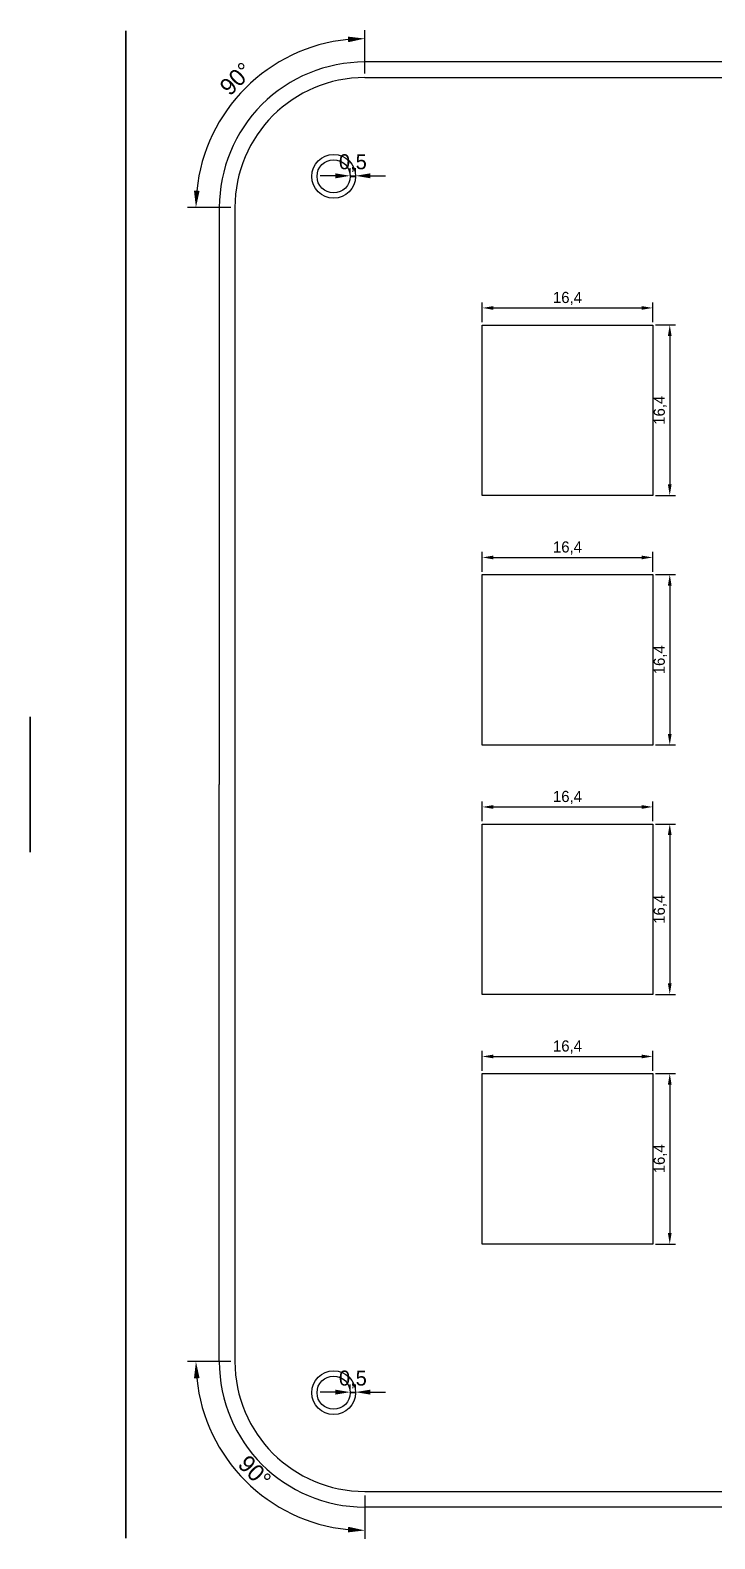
# Model space of a CAD drawing. Header units: millimetres. Extents: x -20 to 142, y -140 to 18.
# Drawn here: x -20.2 to 45.7, y -140.1 to 5.1 of the extents above; entities that cross this region are included whole.
import ezdxf

# ---------------------------------------------------------------- set-up
doc = ezdxf.new("R2010")
doc.units = ezdxf.units.MM
for name, color, linetype in [('Dimensions', 7, 'Continuous'), ('Gaps Grid for Switches', 7, 'Continuous'), ('I2C', 7, 'Continuous'), ('inner cutout', 7, 'Continuous'), ('Layer Reveal', 7, 'Continuous'), ('shell outer', 7, 'Continuous'), ('Stands (M3)', 7, 'Continuous')]:
    doc.layers.add(name, color=color, linetype=linetype)
doc.dimstyles.new('ISO-25', dxfattribs={"dimtxt": 2.5, "dimasz": 2.5, "dimexe": 1.25, "dimexo": 0.625, "dimtad": 1, "dimtxsty": 'Standard', "dimcen": 2.5, "dimadec": 0, "dimazin": 0, "dimtfac": 1, "dimtmove": 0, "dimatfit": 3, "dimfxl": 1, "dimarcsym": 0})

# ---------------------------------------------------------------- blocks, each defined once
blk = doc.blocks.new('*D4')
at = {"layer": 'Defpoints', "color": 0}
for p in [(-0.5, -123), (12, -123), (-2.07, -131.12), (12, -135.5)]:
    blk.add_point(p, dxfattribs=at)
at = {"layer": 'Dimensions', "color": 140, "lineweight": -2}
for p, q in [((-0.9, -123), (-5.06, -123)), ((12, -135.9), (12, -140.06))]:
    blk.add_line(p, q, dxfattribs=at)
blk.add_arc((12, -123), 16.25, 185.711, 264.289, dxfattribs=at)
at = {"layer": 'Dimensions', "color": 140}
for points in [[(-3.9, -124.6), (-4.44, -124.63), (-4.25, -123)], [(10.37, -139.44), (10.4, -138.9), (12, -139.25)]]:
    blk.add_solid(points, dxfattribs=at)
at = {"layer": 'Dimensions', "color": 140, "insert": (1.4, -133.6), "char_height": 1.619, "attachment_point": 5, "rotation": 315}
blk.add_mtext('90%%d', dxfattribs=at)
blk = doc.blocks.new('*D5')
at = {"layer": 'Defpoints', "color": 0}
for p in [(3.87, 2.07), (12, 0.5), (-0.5, -12), (12, -12)]:
    blk.add_point(p, dxfattribs=at)
at = {"layer": 'Dimensions', "color": 140, "lineweight": -2}
for p, q in [((12, 0.9), (12, 5.06)), ((-0.9, -12), (-5.06, -12))]:
    blk.add_line(p, q, dxfattribs=at)
blk.add_arc((12, -12), 16.25, 95.711, 174.289, dxfattribs=at)
at = {"layer": 'Dimensions', "color": 140}
for points in [[(10.4, 3.9), (10.37, 4.44), (12, 4.25)], [(-4.44, -10.37), (-3.9, -10.4), (-4.25, -12)]]:
    blk.add_solid(points, dxfattribs=at)
at = {"layer": 'Dimensions', "color": 140, "insert": (-0.38, 0.38), "char_height": 1.619, "attachment_point": 5, "rotation": 45}
blk.add_mtext('90%%d', dxfattribs=at)
blk = doc.blocks.new('*D9')
at = {"layer": 'Defpoints', "color": 0}
for p in [(10.6, -126), (11.1, -125.95), (11.1, -126)]:
    blk.add_point(p, dxfattribs=at)
at = {"layer": 'Dimensions', "color": 140, "lineweight": -2}
for p, q in [((9.16, -125.95), (7.71, -125.95)), ((10.6, -125.64), (10.6, -125.23)), ((10.6, -125.95), (11.1, -125.95)), ((10.6, -125.95), (11.1, -125.95)), ((11.1, -125.64), (11.1, -125.23)), ((12.54, -125.95), (13.99, -125.95))]:
    blk.add_line(p, q, dxfattribs=at)
at = {"layer": 'Dimensions', "color": 140}
for points in [[(9.16, -126.19), (9.16, -125.71), (10.6, -125.95)], [(12.54, -125.71), (12.54, -126.19), (11.1, -125.95)]]:
    blk.add_solid(points, dxfattribs=at)
at = {"layer": 'Dimensions', "color": 140, "insert": (10.85, -124.73), "char_height": 1.443, "attachment_point": 5, "rotation": 0.005}
blk.add_mtext('0,5', dxfattribs=at)
blk = doc.blocks.new('*D11')
at = {"layer": 'Defpoints', "color": 0}
for p in [(10.6, -9), (11.1, -8.95), (11.1, -9)]:
    blk.add_point(p, dxfattribs=at)
at = {"layer": 'Dimensions', "color": 140, "lineweight": -2}
for p, q in [((10.6, -8.64), (10.6, -8.23)), ((11.1, -8.64), (11.1, -8.23)), ((9.16, -8.95), (7.71, -8.95)), ((10.6, -8.95), (11.1, -8.95)), ((10.6, -8.95), (11.1, -8.95)), ((12.54, -8.95), (13.99, -8.95))]:
    blk.add_line(p, q, dxfattribs=at)
at = {"layer": 'Dimensions', "color": 140}
for points in [[(9.16, -9.19), (9.16, -8.71), (10.6, -8.95)], [(12.54, -8.71), (12.54, -9.19), (11.1, -8.95)]]:
    blk.add_solid(points, dxfattribs=at)
at = {"layer": 'Dimensions', "color": 140, "insert": (10.85, -7.73), "char_height": 1.443, "attachment_point": 5}
blk.add_mtext('0,5', dxfattribs=at)
blk = doc.blocks.new('*D14')
at = {"layer": 'Defpoints', "color": 0}
for p in [(39.7, -45.66), (23.3, -47.3), (39.7, -47.3)]:
    blk.add_point(p, dxfattribs=at)
at = {"layer": 'Dimensions', "color": 140, "lineweight": -2}
for p, q in [((23.3, -47.03), (23.3, -45.12)), ((24.37, -45.66), (38.63, -45.66)), ((39.7, -47.03), (39.7, -45.12))]:
    blk.add_line(p, q, dxfattribs=at)
at = {"layer": 'Dimensions', "color": 140}
for points in [[(24.37, -45.48), (24.37, -45.84), (23.3, -45.66)], [(38.63, -45.84), (38.63, -45.48), (39.7, -45.66)]]:
    blk.add_solid(points, dxfattribs=at)
at = {"layer": 'Dimensions', "color": 140, "insert": (31.5, -44.75), "char_height": 1.072, "attachment_point": 5}
blk.add_mtext('16,4', dxfattribs=at)
blk = doc.blocks.new('*D15')
at = {"layer": 'Defpoints', "color": 0}
for p in [(39.7, -47.3), (39.7, -63.7), (41.34, -63.7)]:
    blk.add_point(p, dxfattribs=at)
at = {"layer": 'Dimensions', "color": 140, "lineweight": -2}
for p, q in [((39.97, -47.3), (41.88, -47.3)), ((41.34, -48.37), (41.34, -62.63)), ((39.97, -63.7), (41.88, -63.7))]:
    blk.add_line(p, q, dxfattribs=at)
at = {"layer": 'Dimensions', "color": 140}
for points in [[(41.52, -48.37), (41.16, -48.37), (41.34, -47.3)], [(41.16, -62.63), (41.52, -62.63), (41.34, -63.7)]]:
    blk.add_solid(points, dxfattribs=at)
at = {"layer": 'Dimensions', "color": 140, "insert": (40.43, -55.5), "char_height": 1.072, "attachment_point": 5, "rotation": 90}
blk.add_mtext('16,4', dxfattribs=at)
blk = doc.blocks.new('*D16')
at = {"layer": 'Defpoints', "color": 0}
for p in [(39.7, -69.66), (23.3, -71.3), (39.7, -71.3)]:
    blk.add_point(p, dxfattribs=at)
at = {"layer": 'Dimensions', "color": 140, "lineweight": -2}
for p, q in [((23.3, -71.03), (23.3, -69.12)), ((39.7, -71.03), (39.7, -69.12)), ((24.37, -69.66), (38.63, -69.66))]:
    blk.add_line(p, q, dxfattribs=at)
at = {"layer": 'Dimensions', "color": 140}
for points in [[(24.37, -69.48), (24.37, -69.84), (23.3, -69.66)], [(38.63, -69.84), (38.63, -69.48), (39.7, -69.66)]]:
    blk.add_solid(points, dxfattribs=at)
at = {"layer": 'Dimensions', "color": 140, "insert": (31.5, -68.75), "char_height": 1.072, "attachment_point": 5}
blk.add_mtext('16,4', dxfattribs=at)
blk = doc.blocks.new('*D17')
at = {"layer": 'Defpoints', "color": 0}
for p in [(39.7, -71.3), (39.7, -87.7), (41.34, -87.7)]:
    blk.add_point(p, dxfattribs=at)
at = {"layer": 'Dimensions', "color": 140, "lineweight": -2}
for p, q in [((39.97, -71.3), (41.88, -71.3)), ((41.34, -72.37), (41.34, -86.63)), ((39.97, -87.7), (41.88, -87.7))]:
    blk.add_line(p, q, dxfattribs=at)
at = {"layer": 'Dimensions', "color": 140}
for points in [[(41.52, -72.37), (41.16, -72.37), (41.34, -71.3)], [(41.16, -86.63), (41.52, -86.63), (41.34, -87.7)]]:
    blk.add_solid(points, dxfattribs=at)
at = {"layer": 'Dimensions', "color": 140, "insert": (40.43, -79.5), "char_height": 1.072, "attachment_point": 5, "rotation": 90}
blk.add_mtext('16,4', dxfattribs=at)
blk = doc.blocks.new('*D24')
at = {"layer": 'Defpoints', "color": 0}
for p in [(39.7, -21.66), (23.3, -23.3), (39.7, -23.3)]:
    blk.add_point(p, dxfattribs=at)
at = {"layer": 'Dimensions', "color": 140, "lineweight": -2}
for p, q in [((23.3, -23.03), (23.3, -21.12)), ((24.37, -21.66), (38.63, -21.66)), ((39.7, -23.03), (39.7, -21.12))]:
    blk.add_line(p, q, dxfattribs=at)
at = {"layer": 'Dimensions', "color": 140}
for points in [[(24.37, -21.48), (24.37, -21.84), (23.3, -21.66)], [(38.63, -21.84), (38.63, -21.48), (39.7, -21.66)]]:
    blk.add_solid(points, dxfattribs=at)
at = {"layer": 'Dimensions', "color": 140, "insert": (31.5, -20.75), "char_height": 1.072, "attachment_point": 5}
blk.add_mtext('16,4', dxfattribs=at)
blk = doc.blocks.new('*D25')
at = {"layer": 'Defpoints', "color": 0}
for p in [(39.7, -23.3), (39.7, -39.7), (41.34, -39.7)]:
    blk.add_point(p, dxfattribs=at)
at = {"layer": 'Dimensions', "color": 140, "lineweight": -2}
for p, q in [((39.97, -23.3), (41.88, -23.3)), ((41.34, -24.37), (41.34, -38.63)), ((39.97, -39.7), (41.88, -39.7))]:
    blk.add_line(p, q, dxfattribs=at)
at = {"layer": 'Dimensions', "color": 140}
for points in [[(41.52, -24.37), (41.16, -24.37), (41.34, -23.3)], [(41.16, -38.63), (41.52, -38.63), (41.34, -39.7)]]:
    blk.add_solid(points, dxfattribs=at)
at = {"layer": 'Dimensions', "color": 140, "insert": (40.43, -31.5), "char_height": 1.072, "attachment_point": 5, "rotation": 90}
blk.add_mtext('16,4', dxfattribs=at)
blk = doc.blocks.new('*D26')
at = {"layer": 'Defpoints', "color": 0}
for p in [(39.7, -93.66), (23.3, -95.3), (39.7, -95.3)]:
    blk.add_point(p, dxfattribs=at)
at = {"layer": 'Dimensions', "color": 140, "lineweight": -2}
for p, q in [((23.3, -95.03), (23.3, -93.12)), ((24.37, -93.66), (38.63, -93.66)), ((39.7, -95.03), (39.7, -93.12))]:
    blk.add_line(p, q, dxfattribs=at)
at = {"layer": 'Dimensions', "color": 140}
for points in [[(24.37, -93.48), (24.37, -93.84), (23.3, -93.66)], [(38.63, -93.84), (38.63, -93.48), (39.7, -93.66)]]:
    blk.add_solid(points, dxfattribs=at)
at = {"layer": 'Dimensions', "color": 140, "insert": (31.5, -92.75), "char_height": 1.072, "attachment_point": 5}
blk.add_mtext('16,4', dxfattribs=at)
blk = doc.blocks.new('*D27')
at = {"layer": 'Defpoints', "color": 0}
for p in [(39.7, -95.3), (39.7, -111.7), (41.34, -111.7)]:
    blk.add_point(p, dxfattribs=at)
at = {"layer": 'Dimensions', "color": 140, "lineweight": -2}
for p, q in [((39.97, -95.3), (41.88, -95.3)), ((41.34, -96.37), (41.34, -110.63)), ((39.97, -111.7), (41.88, -111.7))]:
    blk.add_line(p, q, dxfattribs=at)
at = {"layer": 'Dimensions', "color": 140}
for points in [[(41.52, -96.37), (41.16, -96.37), (41.34, -95.3)], [(41.16, -110.63), (41.52, -110.63), (41.34, -111.7)]]:
    blk.add_solid(points, dxfattribs=at)
at = {"layer": 'Dimensions', "color": 140, "insert": (40.43, -103.5), "char_height": 1.072, "attachment_point": 5, "rotation": 90}
blk.add_mtext('16,4', dxfattribs=at)

msp = doc.modelspace()

# ---------------------------------------------------------------- linework, layer by layer
at = {"layer": 'Gaps Grid for Switches'}
for p, q in [((23.3001, -23.3005), (39.7001, -23.3005)), ((23.3001, -39.7005), (23.3001, -23.3005)), ((39.7001, -23.3005), (39.7001, -39.7005)), ((39.7001, -39.7005), (23.3001, -39.7005)), ((23.3001, -47.3006), (39.7001, -47.3006)), ((23.3001, -63.7006), (23.3001, -47.3006)), ((39.7001, -47.3006), (39.7001, -63.7006)), ((39.7001, -63.7006), (23.3001, -63.7006)), ((23.3001, -71.3006), (39.7001, -71.3006)), ((23.3001, -87.7006), (23.3001, -71.3006)), ((39.7001, -71.3006), (39.7001, -87.7006)), ((39.7001, -87.7006), (23.3001, -87.7006)), ((23.3001, -95.3007), (39.7001, -95.3007)), ((23.3001, -111.7007), (23.3001, -95.3007)), ((39.7001, -95.3007), (39.7001, -111.7007)), ((39.7001, -111.7007), (23.3001, -111.7007))]:
    msp.add_line(p, q, dxfattribs=at)
at = {"layer": 'I2C', "extrusion": (-1, 0, 0)}
for p, q in [((-20.2, -60.9951, 7.7501), (-20.2, -74.0063, 7.7501)), ((-20.2, -74.0063, 1.3619), (-20.2, -60.9951, 1.3619)), ((-20.2, -60.9951, 1.3619), (-20.2, -60.9951, 7.7501)), ((-20.2, -74.0063, 7.7501), (-20.2, -74.0063, 1.3619))]:
    msp.add_line(p, q, dxfattribs=at)
at = {"layer": 'inner cutout'}
for p, q in [((12, 0.5, 3), (123, 0.5, 3)), ((-0.5, -12, 3), (-0.5, -123, 3)), ((12, -135.5, 3), (123, -135.5, 3))]:
    msp.add_line(p, q, dxfattribs=at)
for centre, start, end in [((12, -12, 3), 90, 180), ((12, -123, 3), 180, 270)]:
    msp.add_arc(centre, 12.5, start, end, dxfattribs=at)
at = {"layer": 'Layer Reveal', "extrusion": (1, 0, 0)}
for p, q in [((-11, -140, 5), (-11, 5, 5)), ((-11, 5, -10), (-11, -140, -10)), ((-11, 5, 5), (-11, 5, -10)), ((-11, -140, -10), (-11, -140, 5))]:
    msp.add_line(p, q, dxfattribs=at)
at = {"layer": 'shell outer'}
for p, q in [((67.5, 2, 3), (12, 2, 3)), ((-2, -12, 3), (-2, -67.5, 3)), ((-2, -123, 3), (-2, -67.5, 3)), ((-2, -123, 3), (-2, -67.5, 3)), ((67.5, -137, 3), (12, -137, 3))]:
    msp.add_line(p, q, dxfattribs=at)
for centre, start, end in [((12, -12, 3), 90.000047, 180.000047), ((12, -123, 3), 179.999953, 269.999953), ((12, -123, 3), 179.999953, 269.999953)]:
    msp.add_arc(centre, 14, start, end, dxfattribs=at)
at = {"layer": 'Stands (M3)'}
for p, q in [((10.6, -9, -3), (11.1, -9, -3)), ((10.6, -126.0003, -3), (11.1, -126.0002, -3))]:
    msp.add_line(p, q, dxfattribs=at)
for centre, radius in [((9, -9, -3), 2.1), ((9, -9, -3), 1.6), ((9, -126.0003, -3), 2.1), ((9, -126.0003, -3), 1.6)]:
    msp.add_circle(centre, radius, dxfattribs=at)

# ---------------------------------------------------------------- dimensions: what is measured, and where the dimension line sits
at = {"layer": 'Dimensions'}
for base, center, p1, p2, picture, middle in [((3.875, 2.0729, 3), (12, -12, 3), (12, 0.5, 3), (-0.5, -12, 3), '*D5', (0.5095, -0.5095, 3)), ((-2.0729, -131.125, 3), (12, -123, 3), (-0.5, -123, 3), (12, -135.5, 3), '*D4', (0.5095, -134.4905, 3))]:
    dim = msp.add_angular_dim_3p(base=base, center=center, p1=p1, p2=p2, dimstyle='ISO-25', override={"dimscale": 0.647619, "dimlunit": 2, "dimclrd": 140, "dimclre": 140, "dimclrt": 140, "dimadec": 3, "dimazin": 2}, dxfattribs=at)
    dim.commit()
    dim.dimension.update_dxf_attribs({"geometry": picture, "text_midpoint": middle, "dimtype": 165})
for base, p1, p2, angle, override, picture, middle in [((11.1, -8.95, -3), (10.6, -9, -3), (11.1, -9, -3), 0, {"dimscale": 0.577144, "dimdec": 3, "dimzin": 8, "dimlunit": 2, "dimclrd": 140, "dimclre": 140, "dimclrt": 140}, '*D11', (10.85, -8.95, -3)), ((39.7001, -21.6605), (23.3001, -23.3005), (39.7001, -23.3005), 0, {"dimscale": 0.428763, "dimdec": 3, "dimzin": 8, "dimlunit": 2, "dimclrd": 140, "dimclre": 140, "dimclrt": 140}, '*D24', (31.5001, -21.6605)), ((41.3401, -39.7005), (39.7001, -23.3005), (39.7001, -39.7005), 270, {"dimscale": 0.428763, "dimdec": 3, "dimzin": 8, "dimlunit": 2, "dimclrd": 140, "dimclre": 140, "dimclrt": 140}, '*D25', (41.3401, -31.5005)), ((39.7001, -45.6606), (23.3001, -47.3006), (39.7001, -47.3006), 0, {"dimscale": 0.428763, "dimdec": 3, "dimzin": 8, "dimlunit": 2, "dimclrd": 140, "dimclre": 140, "dimclrt": 140}, '*D14', (31.5001, -45.6606)), ((41.3401, -63.7006), (39.7001, -47.3006), (39.7001, -63.7006), 270, {"dimscale": 0.428763, "dimdec": 3, "dimzin": 8, "dimlunit": 2, "dimclrd": 140, "dimclre": 140, "dimclrt": 140}, '*D15', (41.3401, -55.5006)), ((39.7001, -69.6606), (23.3001, -71.3006), (39.7001, -71.3006), 0, {"dimscale": 0.428763, "dimdec": 3, "dimzin": 8, "dimlunit": 2, "dimclrd": 140, "dimclre": 140, "dimclrt": 140}, '*D16', (31.5001, -69.6606)), ((41.3401, -87.7006), (39.7001, -71.3006), (39.7001, -87.7006), 270, {"dimscale": 0.428763, "dimdec": 3, "dimzin": 8, "dimlunit": 2, "dimclrd": 140, "dimclre": 140, "dimclrt": 140}, '*D17', (41.3401, -79.5006)), ((39.7001, -93.6607), (23.3001, -95.3007), (39.7001, -95.3007), 0, {"dimscale": 0.428763, "dimdec": 3, "dimzin": 8, "dimlunit": 2, "dimclrd": 140, "dimclre": 140, "dimclrt": 140}, '*D26', (31.5001, -93.6607)), ((41.3401, -111.7007), (39.7001, -95.3007), (39.7001, -111.7007), 270, {"dimscale": 0.428763, "dimdec": 3, "dimzin": 8, "dimlunit": 2, "dimclrd": 140, "dimclre": 140, "dimclrt": 140}, '*D27', (41.3401, -103.5007)), ((11.1, -125.9502, -3), (10.6, -126.0003, -3), (11.1, -126.0002, -3), 0.004968, {"dimscale": 0.577144, "dimdec": 3, "dimzin": 8, "dimlunit": 2, "dimclrd": 140, "dimclre": 140, "dimclrt": 140}, '*D9', (10.85, -125.9502, -3))]:
    dim = msp.add_linear_dim(base=base, p1=p1, p2=p2, angle=angle, dimstyle='ISO-25', override=override, dxfattribs=at)
    dim.commit()
    dim.dimension.update_dxf_attribs({"geometry": picture, "text_midpoint": middle, "dimtype": 161})

doc.saveas('drawing.dxf')
